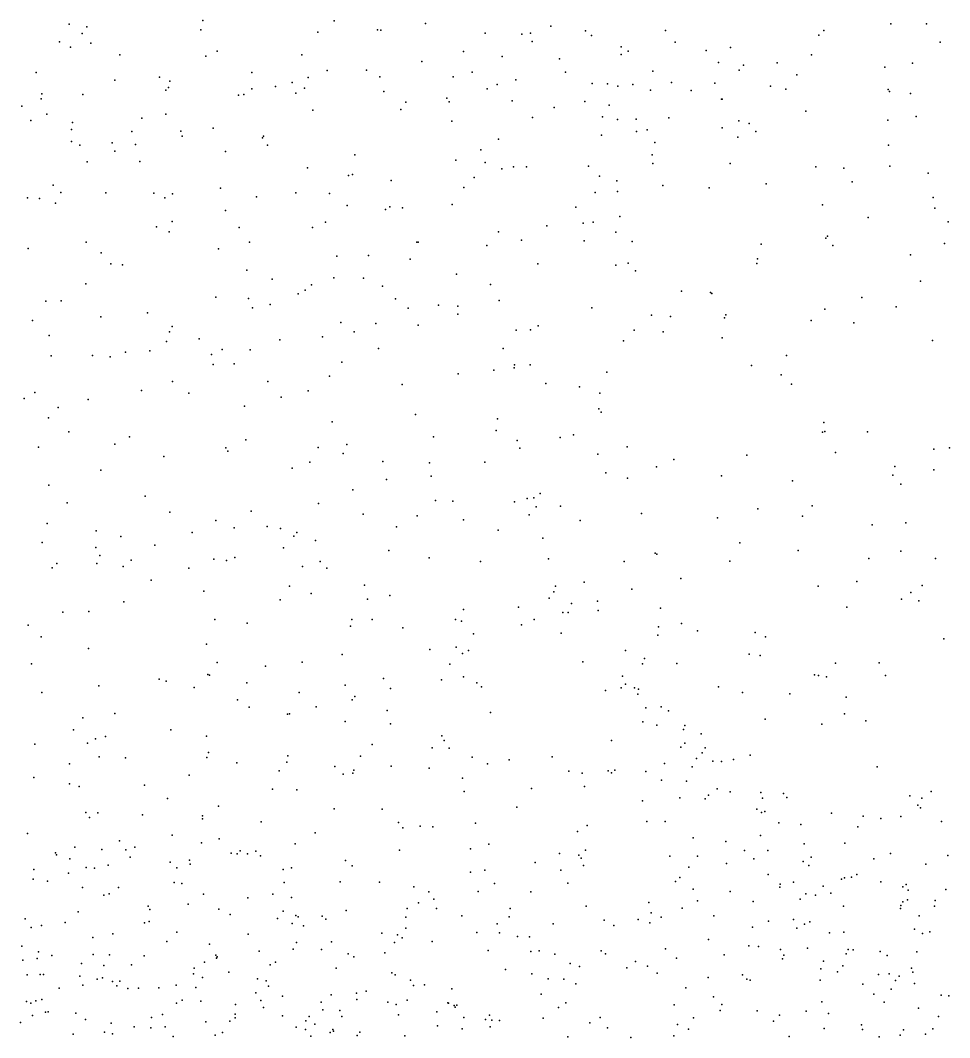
# Model space of a CAD drawing. Header units: metres. Extents: x -25 to 25, y -27.8 to 27.8.
# Drawn here: x -9.483 to -7.935, y 0.013 to 1.708 of the extents above; entities that cross this region are included whole.
import ezdxf

# ---------------------------------------------------------------- set-up
doc = ezdxf.new("R2010")
doc.units = ezdxf.units.M

msp = doc.modelspace()

# ---------------------------------------------------------------- linework, layer by layer
for p in [(-9.4016, 1.702, -19.7447), (-9.3723, 1.6977, 25.7544), (-9.1793, 1.7084, -1.2315), (-8.9602, 1.7076, -1.1545), (-8.8081, 1.7031, -1.1236), (-8.5995, 1.6986, -19.55), (-8.0334, 1.7027, 2.8681), (-7.9737, 1.7025, -21.5921), (-9.3803, 1.6864, -1.5106), (-9.1823, 1.6928, -9.984), (-8.9875, 1.6885, -9.9329), (-8.8882, 1.6924, -2.7533), (-8.8826, 1.6921, -14.8379), (-8.7088, 1.687, 25.2183), (-8.6476, 1.6853, 25.0277), (-8.6333, 1.6873, -1.1069), (-8.5416, 1.6911, -21.0193), (-8.5318, 1.6829, 24.7729), (-8.4087, 1.6914, -2.3104), (-8.1534, 1.6839, -9.9969), (-8.1448, 1.6916, -21.7673), (-9.4179, 1.6727, 21.8142), (-9.3994, 1.6639, -9.104), (-9.3657, 1.6703, -20.6593), (-8.6308, 1.6733, -2.3986), (-8.4824, 1.664, -3.1543), (-8.3926, 1.6722, -12.2911), (-8.3001, 1.6631, 27.2652), (-7.9511, 1.6723, -2.7675), (-9.3175, 1.6509, -11.8258), (-9.1742, 1.6485, -8.9889), (-9.1554, 1.6569, -3.1689), (-9.0144, 1.6512, -3.0472), (-8.7448, 1.6567, -19.2347), (-8.6808, 1.6483, -9.936), (-8.5852, 1.6444, 15.8764), (-8.4827, 1.6515, -1.143), (-8.471, 1.6569, -19.6656), (-8.3407, 1.658, 15.1733), (-8.1653, 1.6509, 3.0537), (-8.8142, 1.6397, -1.3705), (-8.3206, 1.6379, 24.4762), (-8.2788, 1.6337, -19.9623), (-8.2227, 1.6374, -2.2372), (-8.0436, 1.6306, 24.1647), (-7.9972, 1.6373, -2.3882), (-9.4564, 1.6216, -11.7477), (-9.2513, 1.6135, 25.6363), (-9.0975, 1.6214, -1.5181), (-9.0035, 1.613, -2.4366), (-8.972, 1.6251, 16.3184), (-8.9065, 1.6253, -19.5077), (-8.8845, 1.6141, -20.9349), (-8.7621, 1.6142, -12.1486), (-8.7305, 1.6219, 16.1421), (-8.5752, 1.6218, -1.343), (-8.4298, 1.6238, -20.8885), (-8.2858, 1.6256, -20.7988), (-8.1901, 1.6178, -3.2063), (-9.3257, 1.609, -1.9736), (-9.2362, 1.5964, -2.1355), (-9.2343, 1.607, -6.5077), (-9.0976, 1.5941, -11.985), (-9.058, 1.5984, 15.1544), (-9.0305, 1.6049, 25.5508), (-9.0098, 1.5956, 22.392), (-8.7055, 1.5941, -3.1925), (-8.689, 1.6015, 22.6129), (-8.6579, 1.6095, -1.4957), (-8.5305, 1.6033, 14.9615), (-8.5051, 1.6025, -12.2086), (-8.4882, 1.5986, -19.3448), (-8.4631, 1.6014, 27.2403), (-8.3984, 1.605, -6.7399), (-8.3267, 1.6036, -1.1714), (-8.2336, 1.5989, -14.7342), (-8.2081, 1.5939, 24.3786), (-9.4483, 1.5777, 16.348), (-9.447, 1.5859, -6.2831), (-9.379, 1.5846, -18.576), (-9.2406, 1.5921, -1.7859), (-9.1198, 1.5839, 16.4094), (-9.1109, 1.5851, -1.6808), (-9.0244, 1.587, 27.2131), (-8.8775, 1.5898, 22.5005), (-8.7725, 1.5788, 25.3198), (-8.4337, 1.5923, -1.4633), (-8.3658, 1.5914, 22.6926), (-8.3154, 1.5773, -3.3049), (-8.3141, 1.5769, -10.0044), (-8.0376, 1.5932, 22.6964), (-8.0354, 1.5897, -3.1782), (-8.0006, 1.5863, -12.4411), (-9.4803, 1.5652, -3.4763), (-8.8493, 1.56, -2.3339), (-8.841, 1.572, 15.0649), (-8.7691, 1.5729, -1.6635), (-8.6637, 1.5745, -2.241), (-8.5938, 1.563, -1.6673), (-8.543, 1.5733, 22.6631), (-8.5025, 1.5669, -3.303), (-9.439, 1.5522, 27.0956), (-9.2808, 1.5456, -19.7539), (-9.2405, 1.552, 27.184), (-8.9959, 1.5587, -3.1877), (-8.6302, 1.5467, -20.8595), (-8.5136, 1.5475, 15.655), (-8.4887, 1.543, -19.7689), (-8.4577, 1.5437, -8.7295), (-8.403, 1.5462, -1.6314), (-8.175, 1.5569, -1.0664), (-7.9913, 1.5481, -19.7284), (-9.4656, 1.5416, 21.9366), (-9.3978, 1.5268, -20.4067), (-9.3959, 1.5381, 25.6617), (-9.162, 1.5289, -3.2725), (-8.7644, 1.5407, -19.6196), (-8.439, 1.5258, -20.7288), (-8.314, 1.5292, -20.1293), (-8.2862, 1.5412, -20.5926), (-8.2695, 1.5367, -2.0653), (-8.0381, 1.542, -6.7159), (-9.2972, 1.5232, -9.0865), (-9.2157, 1.5239, -20.6564), (-9.2138, 1.5153, -18.8619), (-9.0795, 1.5125, -19.6552), (-9.0781, 1.5157, -20.7489), (-8.6865, 1.5107, 27.2213), (-8.5151, 1.5169, -1.8152), (-8.4567, 1.5234, 24.7175), (-8.288, 1.5136, -20.3521), (-8.2583, 1.5231, -19.3922), (-9.3979, 1.5063, -6.1438), (-9.3842, 1.5003, -15.7033), (-9.3301, 1.5046, 15.1696), (-9.291, 1.5016, -10.0139), (-9.0712, 1.5006, -2.2057), (-8.7161, 1.4928, -2.0835), (-8.4262, 1.5049, 15.1484), (-8.037, 1.5004, -3.3159), (-9.3257, 1.4905, -11.8787), (-9.1411, 1.4897, -2.0178), (-8.9262, 1.4842, -1.8873), (-8.7577, 1.4756, -1.9322), (-8.431, 1.4846, -19.9515), (-9.3719, 1.4729, -20.0854), (-9.2839, 1.4733, -3.3821), (-9.0047, 1.4625, 25.4867), (-8.7087, 1.4715, -3.343), (-8.6811, 1.4609, -20.7384), (-8.662, 1.4646, -12.1078), (-8.6401, 1.4642, 25.0533), (-8.5369, 1.4654, -3.4296), (-8.4295, 1.4699, -12.1552), (-8.3007, 1.4699, -1.8562), (-8.1585, 1.4641, -12.2671), (-8.1118, 1.4621, -2.0436), (-8.0348, 1.4657, -1.1379), (-8.9367, 1.4501, -19.6811), (-8.9299, 1.4516, -20.7342), (-8.8655, 1.4418, -3.3143), (-8.7271, 1.4467, -6.6484), (-8.5183, 1.449, -10.0399), (-8.4899, 1.441, -6.6742), (-7.9711, 1.4538, 24.2648), (-9.4281, 1.4337, -5.3699), (-9.1495, 1.4288, -8.9962), (-8.7442, 1.43, -14.8153), (-8.4133, 1.433, -20.2542), (-8.336, 1.4296, 24.6154), (-8.2408, 1.4361, -3.4906), (-8.0977, 1.4395, 24.3796), (-9.4709, 1.4126, -10.0803), (-9.4513, 1.4117, -18.4191), (-9.4156, 1.4215, -15.9182), (-9.3408, 1.421, -5.7981), (-9.2608, 1.4205, -20.4391), (-9.2425, 1.4125, -15.3138), (-9.2297, 1.4195, 16.5865), (-9.09, 1.4146, -11.992), (-9.0242, 1.4213, -15.0252), (-8.9681, 1.4199, 27.244), (-8.5258, 1.4214, -20.529), (-8.4885, 1.4233, -14.7458), (-7.9627, 1.4132, -2.128), (-9.4245, 1.404, 22.1116), (-9.1411, 1.3917, 22.3585), (-8.9388, 1.4, -8.8666), (-8.8748, 1.3932, 25.4066), (-8.8678, 1.3975, 16.4046), (-8.8465, 1.3959, -12.0435), (-8.7637, 1.4015, -10.0005), (-8.5579, 1.3972, 24.8936), (-8.1474, 1.4013, -1.793), (-7.9599, 1.3956, -6.6515), (-9.2303, 1.3734, -6.124), (-8.4846, 1.3814, -8.7416), (-8.0713, 1.3797, -19.9545), (-7.9378, 1.3729, -12.6484), (-9.2565, 1.3646, -20.1559), (-9.2354, 1.3563, 15.0976), (-9.1185, 1.363, -6.291), (-8.9965, 1.3633, -19.8131), (-8.9751, 1.3723, -19.1036), (-8.6061, 1.3661, 15.8036), (-8.5458, 1.3706, -20.0502), (-8.529, 1.3722, -20.3655), (-8.8227, 1.339, -19.8498), (-8.8204, 1.339, 14.9704), (-8.6865, 1.3559, 16.1806), (-8.6483, 1.342, -19.9357), (-8.5443, 1.3408, 15.5398), (-8.4914, 1.3557, -3.543), (-8.4641, 1.3399, 15.109), (-8.1416, 1.3456, 27.2005), (-8.1388, 1.349, 22.6695), (-9.4702, 1.3283, -9.1499), (-9.3736, 1.3386, -3.4905), (-9.153, 1.3279, -9.9611), (-9.1015, 1.3389, 16.6375), (-8.7062, 1.3331, -19.2768), (-8.2493, 1.3356, -19.653), (-8.1297, 1.3332, -14.7745), (-7.9441, 1.3367, -3.4305), (-9.3484, 1.3213, 27.206), (-8.9561, 1.3155, -20.4987), (-8.9033, 1.3167, -3.4342), (-8.8336, 1.3107, -6.5275), (-8.2555, 1.3112, -10.0856), (-8.0004, 1.3175, -1.9518), (-9.3321, 1.3026, -11.9506), (-9.313, 1.3013, -15.5744), (-9.106, 1.292, 25.4988), (-8.6214, 1.303, -10.057), (-8.4911, 1.3004, 15.3225), (-8.4709, 1.3036, 27.1942), (-8.4588, 1.2908, -10.0947), (-8.2567, 1.3031, -12.1537), (-9.0637, 1.2774, -20.2948), (-8.9609, 1.2792, -6.4209), (-8.9114, 1.279, 16.5576), (-8.7564, 1.2853, 27.2291), (-7.9839, 1.274, 24.3904), (-9.3737, 1.2695, -18.583), (-9.0087, 1.2586, -20.1332), (-8.9981, 1.2679, -12.0508), (-8.8798, 1.2657, -19.9899), (-8.6998, 1.2684, -20.226), (-8.3818, 1.257, 22.7129), (-8.3339, 1.2548, 24.6598), (-9.4408, 1.2405, 15.0274), (-9.4149, 1.2413, -10.0371), (-9.1573, 1.2471, -8.984), (-9.1032, 1.2452, -6.1326), (-9.0206, 1.2527, -8.8905), (-8.858, 1.2443, -20.1928), (-8.6858, 1.2415, 14.8443), (-8.3316, 1.2535, -8.6689), (-8.0819, 1.2468, -10.076), (-9.2711, 1.2212, 25.544), (-9.0962, 1.2292, -15.107), (-9.0672, 1.2352, 27.2542), (-8.837, 1.2289, -12.0623), (-8.7869, 1.2341, 25.2713), (-8.7546, 1.2324, 22.6505), (-8.5311, 1.2296, -6.6037), (-8.1433, 1.2272, -8.5959), (-8.0242, 1.2311, -12.4402), (-9.463, 1.2085, -11.9144), (-9.3487, 1.2145, -15.8182), (-8.9495, 1.2051, -3.533), (-8.8911, 1.2035, -8.7966), (-8.7543, 1.2189, -10.0404), (-8.4319, 1.217, -19.4588), (-8.4001, 1.2152, -12.0953), (-8.3104, 1.2125, -6.5861), (-8.308, 1.218, -20.0216), (-8.1658, 1.2085, 24.5437), (-8.0949, 1.2047, -12.2794), (-9.2345, 1.1897, -12.0131), (-9.2301, 1.1981, -5.4728), (-8.927, 1.1893, 22.5616), (-8.8203, 1.2007, -14.9051), (-8.6575, 1.1921, 16.0331), (-8.6333, 1.1927, 27.2114), (-8.6209, 1.1996, -8.7379), (-8.4609, 1.1924, 24.7768), (-8.4125, 1.1896, -19.8396), (-9.435, 1.1835, -5.1002), (-9.2397, 1.1733, -3.5701), (-9.1851, 1.1779, 14.9898), (-9.051, 1.176, -9.9637), (-8.9798, 1.1811, 16.7129), (-8.4784, 1.1743, 15.0507), (-8.3143, 1.1796, -14.7759), (-7.9638, 1.1749, -6.5408), (-9.3079, 1.1556, -5.273), (-9.2673, 1.1577, -15.3073), (-9.1469, 1.1602, 22.4341), (-9.1003, 1.1593, -5.986), (-8.8863, 1.1617, 27.2503), (-8.6789, 1.1619, 16.2324), (-9.4317, 1.1495, -3.6126), (-9.3626, 1.15, 27.1965), (-9.3335, 1.1476, -9.0887), (-9.1646, 1.1515, -18.8834), (-9.1272, 1.1362, -5.7774), (-8.9478, 1.1387, 25.4156), (-8.2072, 1.1501, -3.692), (-9.1617, 1.135, -5.6053), (-8.7538, 1.1196, 25.1425), (-8.6943, 1.1258, 14.7412), (-8.6604, 1.1297, 24.9914), (-8.6599, 1.1345, -6.5502), (-8.6339, 1.1345, 15.8339), (-8.5065, 1.1223, 15.3059), (-8.2653, 1.1335, 22.7129), (-9.2295, 1.1067, 16.8895), (-9.0711, 1.1067, -8.8893), (-8.9682, 1.1156, 14.8734), (-8.6077, 1.1034, 15.6723), (-8.2157, 1.1176, 27.1406), (-8.1985, 1.102, -6.5461), (-9.459, 1.0884, 22.2271), (-9.2813, 1.0918, 22.3384), (-9.2027, 1.0871, -8.9803), (-9.0036, 1.0913, -6.0973), (-8.8473, 1.1016, -6.4122), (-8.5517, 1.0979, -12.0713), (-8.5181, 1.0875, 22.7243), (-9.4768, 1.0783, 27.1148), (-9.3703, 1.0769, -15.5122), (-9.0487, 1.0805, -3.6229), (-9.4202, 1.0636, 16.9482), (-9.1099, 1.0654, 25.4909), (-8.825, 1.0516, 16.7069), (-8.5197, 1.0609, -10.1204), (-8.516, 1.0555, -19.982), (-9.4362, 1.0461, -18.4707), (-8.9635, 1.0396, -8.7834), (-8.6884, 1.0447, 16.4569), (-8.145, 1.0382, -8.5466), (-9.4023, 1.0231, -12.0053), (-8.6904, 1.0249, -12.0939), (-8.5619, 1.0177, 15.5165), (-8.1473, 1.0223, 24.5497), (-8.1434, 1.0233, -20.4074), (-8.0722, 1.0226, 27.0708), (-9.3254, 1.0025, 25.5745), (-9.3011, 1.0147, -5.1771), (-9.1074, 1.0097, 27.2419), (-8.9394, 1.0017, 27.2479), (-8.7948, 1.0143, -8.7041), (-8.6557, 1.0086, -3.7079), (-8.5838, 1.0136, -19.4175), (-9.4527, 0.9974, -4.9816), (-9.1408, 0.9963, 22.4528), (-9.1377, 0.9908, -5.4888), (-8.9872, 0.9967, 16.9355), (-8.9452, 0.9868, -12.1313), (-8.6514, 0.9957, 16.1985), (-8.5213, 0.9856, 27.2023), (-8.4722, 0.9978, 14.9468), (-8.2729, 0.9838, -12.1434), (-8.1253, 0.9886, -12.2515), (-7.9615, 0.9942, -10.1017), (-7.9354, 0.9963, -6.496), (-9.2443, 0.9815, 14.809), (-9.0007, 0.9723, -5.8718), (-8.8791, 0.9736, 25.308), (-8.8014, 0.9711, 22.6464), (-8.7096, 0.9725, 24.948), (-8.395, 0.9769, 22.7251), (-9.3491, 0.9589, 17.0456), (-9.0303, 0.9625, 14.7171), (-8.508, 0.9544, -14.7802), (-8.4238, 0.9644, -12.0981), (-8.3155, 0.9495, -8.5417), (-8.0302, 0.9509, -3.7221), (-8.0267, 0.9649, 22.5907), (-7.9616, 0.9597, 5.1494), (-9.4354, 0.9342, 14.7239), (-8.8734, 0.9434, -3.6997), (-8.7989, 0.9489, 25.072), (-8.4718, 0.9459, 15.1979), (-8.1971, 0.941, -6.5216), (-8.0169, 0.9354, -12.4609), (-9.2754, 0.9154, 27.189), (-8.9293, 0.9264, -6.1034), (-8.6172, 0.9201, 14.5791), (-9.4052, 0.9045, -15.3376), (-8.9864, 0.9033, -10.0625), (-8.7915, 0.9084, -14.8357), (-8.7625, 0.9071, 16.805), (-8.66, 0.9062, -19.6029), (-8.6389, 0.9116, -19.8877), (-8.6277, 0.9126, 16.0397), (-8.5832, 0.8988, 15.6697), (-8.1644, 0.8995, 27.0962), (-9.2339, 0.8892, 22.3853), (-9.0986, 0.8907, 25.5195), (-8.9122, 0.8858, 17.0391), (-8.8223, 0.8829, -6.2949), (-8.6357, 0.8843, 16.5886), (-8.6239, 0.8977, 16.3878), (-8.4483, 0.8866, 24.6544), (-8.2551, 0.8943, -3.784), (-8.1804, 0.8826, 22.6502), (-9.4384, 0.87, 13.9165), (-9.1575, 0.8751, -5.3476), (-9.0721, 0.8651, 17.119), (-8.8564, 0.8644, 14.4465), (-8.7449, 0.8764, -10.1204), (-8.5507, 0.8753, -3.7566), (-8.3218, 0.8793, 27.1601), (-8.0647, 0.8681, -14.7357), (-8.0083, 0.8714, -8.5132), (-9.3565, 0.858, -18.7533), (-9.3157, 0.8482, -5.0839), (-9.1966, 0.8551, -15.0267), (-9.1269, 0.8627, 14.6182), (-9.0495, 0.862, -5.5928), (-9.0278, 0.8488, 27.2289), (-9.0226, 0.8552, 14.4729), (-8.6874, 0.8588, -6.4862), (-9.4466, 0.8386, 27.0594), (-9.2591, 0.8341, 14.0295), (-8.9915, 0.8419, -5.7548), (-8.6131, 0.8458, 24.7644), (-8.2849, 0.838, 24.5643), (-9.3572, 0.8303, -3.7978), (-9.3508, 0.8167, 14.4582), (-9.1256, 0.8137, 13.9062), (-9.0446, 0.8293, -8.7229), (-8.8696, 0.8254, -19.1208), (-8.426, 0.8209, -6.5534), (-8.423, 0.8188, -20.3801), (-8.1875, 0.8253, -12.1877), (-8.0167, 0.8238, -20.6164), (-9.4222, 0.8034, -10.2114), (-9.3554, 0.8033, 22.3149), (-9.3116, 0.7987, -12.0986), (-9.2985, 0.8092, 14.2822), (-9.161, 0.8105, -3.7973), (-9.1396, 0.8086, 14.3768), (-9.013, 0.7985, 25.4304), (-8.9835, 0.8066, 14.2106), (-8.8022, 0.8129, 24.9496), (-8.7167, 0.8067, -3.7488), (-8.6037, 0.8112, 22.681), (-8.4777, 0.8068, 14.5938), (-8.3017, 0.8071, -14.7327), (-8.0698, 0.8118, 5.1304), (-7.9588, 0.8118, -12.5817), (-9.4299, 0.7964, 17.2074), (-9.2022, 0.7955, -10.1276), (-8.9724, 0.7959, 13.8886), (-9.265, 0.7755, -8.8864), (-9.0348, 0.7658, 13.6727), (-8.9101, 0.7672, -3.7782), (-8.5917, 0.7656, -12.1164), (-8.544, 0.7722, 14.4181), (-8.3828, 0.7783, -12.1141), (-8.1545, 0.7656, -3.7713), (-8.0898, 0.7733, 4.9633), (-7.9809, 0.7669, 5.4749), (-9.1772, 0.7571, 25.5919), (-8.9987, 0.7536, -12.1579), (-8.8675, 0.7502, -6.1293), (-8.6024, 0.7459, -10.1428), (-8.5945, 0.756, 16.7782), (-8.4644, 0.7606, 15.3872), (-8.0001, 0.755, -12.4432), (-9.3106, 0.7398, 27.1051), (-9.0505, 0.7431, -10.1407), (-8.9049, 0.7441, 25.1888), (-8.6536, 0.7309, -14.7662), (-8.5654, 0.7368, 15.9099), (-8.5217, 0.7406, 27.2279), (-8.4172, 0.7291, 24.5908), (-8.1068, 0.7307, 5.2789), (-8.0154, 0.7441, -10.1282), (-7.9867, 0.7413, 22.4552), (-9.412, 0.7226, -8.9628), (-9.3692, 0.7235, 25.6933), (-8.7448, 0.727, -19.8076), (-8.5795, 0.7221, -3.7648), (-8.5708, 0.7218, 24.6748), (-8.521, 0.7253, 16.3409), (-9.4698, 0.7008, -17.6678), (-9.159, 0.7103, -12.1401), (-9.1055, 0.7038, -19.0547), (-8.9333, 0.6989, 27.2156), (-8.9312, 0.7102, 22.501), (-8.8969, 0.7101, 17.361), (-8.8463, 0.6962, 13.5564), (-8.7585, 0.7101, -10.155), (-8.7481, 0.7075, 17.2264), (-8.6486, 0.7013, 13.9723), (-8.6274, 0.7102, 17.0166), (-8.4203, 0.6977, 14.9431), (-8.3817, 0.7034, 22.6351), (-9.4481, 0.6814, 13.7469), (-8.7285, 0.6865, 13.707), (-8.5824, 0.6873, -20.2779), (-8.4214, 0.6842, 15.1657), (-8.3551, 0.6915, 27.1891), (-8.2594, 0.6885, -10.1302), (-8.2422, 0.6815, 5.0185), (-9.3693, 0.6619, -4.9951), (-9.1728, 0.669, 17.3602), (-8.7571, 0.6642, -6.3629), (-7.9449, 0.6777, 5.7805), (-8.9473, 0.6521, -5.8), (-8.8008, 0.6602, -19.469), (-8.7465, 0.6535, 17.528), (-8.7366, 0.6584, 4.9867), (-8.475, 0.6585, 15.6624), (-8.4433, 0.6452, -3.7605), (-8.2695, 0.6523, 24.5389), (-8.2512, 0.6501, -12.1103), (-9.4645, 0.6361, 25.8291), (-9.1552, 0.6386, 13.6354), (-9.0747, 0.6323, 25.5726), (-9.0139, 0.6389, -5.5666), (-8.7677, 0.636, -8.4353), (-8.546, 0.6394, 5.0124), (-8.4469, 0.6365, -8.404), (-8.3897, 0.6366, 5.086), (-8.1256, 0.6373, 22.4846), (-8.0529, 0.6382, 4.881), (-9.2519, 0.6108, -5.1285), (-9.171, 0.6184, 27.1137), (-9.1679, 0.6174, -5.2753), (-8.8781, 0.6121, -3.784), (-8.7449, 0.6144, 17.68), (-8.4803, 0.6157, -6.5803), (-8.1607, 0.6178, -3.7279), (-8.1538, 0.6167, -8.378), (-8.1407, 0.6149, -20.6612), (-8.0422, 0.6169, 24.518), (-9.3525, 0.5994, -10.3578), (-9.2403, 0.6072, -8.6873), (-9.1937, 0.5969, 25.6706), (-9.1057, 0.6044, 22.3699), (-8.9418, 0.6009, -8.4579), (-8.8665, 0.595, 25.0004), (-8.7815, 0.6098, 24.8556), (-8.7228, 0.6046, 13.5213), (-8.7151, 0.5978, 27.2296), (-8.4823, 0.5961, 22.5757), (-8.4752, 0.6024, 16.9528), (-8.4605, 0.5961, 15.8128), (-8.4534, 0.5939, 14.2203), (-8.3204, 0.598, 5.2588), (-9.4475, 0.5887, 17.3782), (-9.1216, 0.5766, -8.5365), (-9.0188, 0.5884, -14.8732), (-8.9257, 0.5819, 4.8453), (-8.5086, 0.592, 17.2222), (-8.4549, 0.5859, 15.9835), (-8.2803, 0.5885, 22.5392), (-8.2015, 0.5863, 5.4371), (-8.1079, 0.5806, 5.5954), (-9.1017, 0.5639, -12.1383), (-8.9903, 0.5646, 25.3698), (-8.9305, 0.5761, 17.6413), (-8.4415, 0.563, 17.4872), (-8.4157, 0.5645, 16.1715), (-9.3787, 0.5466, -19.0465), (-9.3258, 0.5533, 22.3082), (-9.0383, 0.5523, -19.2624), (-9.0347, 0.5529, -3.821), (-8.8723, 0.5584, -6.0899), (-8.7003, 0.5551, 4.8179), (-8.4037, 0.558, 17.7193), (-8.2426, 0.544, -6.557), (-8.1105, 0.553, 27.0631), (-9.3943, 0.5263, -8.7502), (-9.2323, 0.5262, -14.9977), (-8.9421, 0.5401, 5.0283), (-8.8667, 0.5361, 22.4306), (-8.4466, 0.5396, -10.1537), (-8.4232, 0.5341, 4.8618), (-8.3784, 0.5267, 15.4186), (-8.3762, 0.5334, 14.7327), (-8.1481, 0.5357, -12.1311), (-8.0747, 0.5416, 5.7549), (-9.3579, 0.5111, -5.0309), (-9.3411, 0.515, -3.847), (-9.1729, 0.5159, -10.3731), (-8.7809, 0.5161, 13.4022), (-8.7774, 0.5088, -10.2538), (-8.3492, 0.5198, 16.6484), (-9.459, 0.5023, 22.2484), (-9.3712, 0.5042, -10.4801), (-8.8972, 0.5021, 17.8247), (-8.7974, 0.4963, -6.3036), (-8.7687, 0.4959, -3.7502), (-8.4983, 0.5084, -14.7457), (-8.3829, 0.4975, 14.4423), (-8.3766, 0.5041, 15.6496), (-8.3425, 0.4964, 15.0427), (-9.352, 0.4812, 25.8905), (-9.3077, 0.4799, 13.6604), (-9.1723, 0.4804, 13.582), (-9.1698, 0.4886, 17.5761), (-9.0377, 0.483, 25.6248), (-8.9164, 0.4824, -12.1199), (-8.7308, 0.4806, 18.009), (-8.6688, 0.4764, -12.0825), (-8.5972, 0.4816, -8.3424), (-8.3572, 0.4786, 15.8577), (-8.3476, 0.4883, 17.3646), (-8.2953, 0.4771, 17.5245), (-8.2677, 0.484, 4.8265), (-9.4011, 0.4697, -11.9899), (-9.1223, 0.4715, 27.0525), (-9.052, 0.4579, -5.5365), (-9.0394, 0.4727, -8.3858), (-8.9592, 0.4652, -5.7998), (-8.9275, 0.459, 5.1888), (-8.8656, 0.466, -19.6078), (-8.8022, 0.4625, -19.8551), (-8.705, 0.4696, -6.4985), (-8.5041, 0.4578, 24.6225), (-8.4928, 0.459, 5.3666), (-8.41, 0.47, -20.5108), (-8.3644, 0.4649, 5.4649), (-8.3296, 0.4744, 14.8881), (-8.3151, 0.4736, 22.4302), (-8.056, 0.4647, 22.234), (-9.4607, 0.4472, 26.0363), (-9.2018, 0.4506, 25.8113), (-8.9454, 0.4527, 22.3244), (-8.9294, 0.4542, 27.128), (-8.7469, 0.4458, 4.7158), (-8.5697, 0.4575, 18.0701), (-8.5476, 0.454, 22.4255), (-8.4987, 0.4549, 13.6787), (-8.4411, 0.4568, 13.8279), (-8.4151, 0.4427, -12.0188), (-8.3737, 0.4407, 13.9695), (-9.4009, 0.4365, -8.619), (-9.3848, 0.4322, 26.8343), (-9.2765, 0.4341, -5.1555), (-9.0633, 0.4273, 17.7667), (-9.0224, 0.4265, 4.643), (-8.6316, 0.4284, 13.3969), (-8.5433, 0.4317, 4.7625), (-8.3227, 0.4281, 14.6068), (-9.2382, 0.4122, -8.4361), (-8.7437, 0.4236, 27.175), (-8.4469, 0.408, -8.3162), (-8.3848, 0.4131, -3.648), (-8.3427, 0.4114, 27.1387), (-8.337, 0.4173, 14.1457), (-8.301, 0.4231, 15.193), (-8.2498, 0.4222, 16.5093), (-8.2471, 0.4126, 18.0478), (-8.2119, 0.4204, 5.73), (-8.2065, 0.4134, -8.2981), (-8.0017, 0.4165, 22.0073), (-7.9819, 0.4126, 21.7762), (-7.9662, 0.4237, 21.6163), (-9.1529, 0.3989, 4.7456), (-8.9606, 0.3948, 25.4523), (-8.8807, 0.3943, 25.0975), (-8.656, 0.3973, 5.403), (-8.2565, 0.3941, 16.9656), (-8.2431, 0.3902, 16.0388), (-7.9885, 0.4011, 21.3856), (-7.9838, 0.3962, 18.0268), (-9.3742, 0.3885, 9.7114), (-9.3676, 0.3804, 9.0343), (-9.3541, 0.3881, -10.5952), (-9.2797, 0.3849, 9.5131), (-9.1796, 0.3833, -19.3154), (-9.1794, 0.3779, -5.3179), (-9.0819, 0.3733, 4.912), (-8.4398, 0.3737, 22.3312), (-8.4092, 0.3737, -10.2037), (-8.249, 0.3884, 16.7746), (-8.1321, 0.3875, 27.0176), (-8.0796, 0.3826, -10.2107), (-8.05, 0.3788, 17.6863), (-8.0168, 0.382, -12.0789), (-7.9488, 0.3734, 18.1922), (-8.8533, 0.3722, -10.3693), (-8.8461, 0.3628, 4.6276), (-8.8172, 0.366, -12.0624), (-8.7961, 0.3646, 18.1748), (-8.7252, 0.3711, 22.3034), (-8.555, 0.3571, 27.1667), (-8.5392, 0.3672, -3.63), (-8.22, 0.3712, 22.21), (-8.1832, 0.3687, -3.5708), (-8.0883, 0.3648, 17.5351), (-9.471, 0.3538, 7.3761), (-9.3178, 0.3412, 7.2022), (-9.23, 0.3507, 26.8903), (-9.1519, 0.3448, -8.3174), (-8.9922, 0.355, -10.447), (-8.3623, 0.3462, 24.5965), (-8.3082, 0.3404, 4.7255), (-8.2505, 0.3501, 15.4747), (-9.3921, 0.3306, -3.8182), (-9.3471, 0.3269, 26.7233), (-9.3075, 0.3264, 17.7107), (-9.2921, 0.3309, 4.598), (-9.1812, 0.3379, 8.9942), (-9.117, 0.3246, 13.4729), (-9.0908, 0.3242, 9.2392), (-9.0255, 0.3362, -12.054), (-8.8518, 0.3258, -3.7107), (-8.7332, 0.3281, 7.0696), (-8.7029, 0.3357, 13.2642), (-8.5416, 0.3261, -11.9948), (-8.2769, 0.3255, -11.9572), (-8.2384, 0.3254, 14.8537), (-8.1777, 0.3363, 17.1417), (-8.1099, 0.3377, 18.2614), (-9.4245, 0.3215, 6.844), (-9.4229, 0.318, -17.625), (-9.4004, 0.3117, 8.6149), (-9.3004, 0.3143, 13.5827), (-9.2337, 0.3057, -3.7997), (-9.2012, 0.3092, 22.2122), (-9.1322, 0.3208, 25.8972), (-9.1222, 0.3195, -14.9458), (-9.1047, 0.3197, 17.9202), (-9.0833, 0.3167, 5.0929), (-8.9414, 0.3087, 18.159), (-8.6256, 0.3053, -8.2665), (-8.5852, 0.3201, 24.717), (-8.5528, 0.3174, 18.3514), (-8.5493, 0.3123, 22.2009), (-8.4013, 0.3157, 6.9294), (-8.3551, 0.316, 13.7539), (-8.2616, 0.3116, 13.999), (-8.1795, 0.3069, 21.676), (-8.1661, 0.3143, 21.4468), (-8.0619, 0.3112, -6.6115), (-8.034, 0.3205, -20.7778), (-7.9383, 0.3168, 18.7629), (-9.4608, 0.2936, 7.9833), (-9.3736, 0.2968, 8.4185), (-9.3595, 0.2956, -11.9233), (-9.3366, 0.3008, -15.1303), (-9.2226, 0.2965, 7.0087), (-9.2001, 0.3028, 4.4495), (-9.0451, 0.2935, 5.2656), (-9.0314, 0.2967, -5.744), (-8.9302, 0.2998, -6.1739), (-8.7334, 0.289, 24.8753), (-8.7094, 0.2924, 22.1693), (-8.5828, 0.2923, 7.2342), (-8.5454, 0.3003, -10.2833), (-8.3695, 0.2977, 5.7431), (-8.3071, 0.3034, 22.0967), (-8.1701, 0.3005, 16.631), (-7.975, 0.3025, 18.5641), (-9.4616, 0.2776, 5.9201), (-9.438, 0.2742, 9.9762), (-9.4029, 0.2874, 8.1545), (-9.2269, 0.2722, 4.8896), (-9.0435, 0.272, 7.1616), (-8.9503, 0.2731, 26.9839), (-8.8851, 0.2727, 25.3343), (-8.3919, 0.2738, 27.0882), (-8.3846, 0.2801, -8.2495), (-8.2375, 0.2853, 21.9414), (-8.1952, 0.2724, 15.0144), (-8.1155, 0.2774, 15.8347), (-8.1106, 0.2797, 6.0317), (-8.099, 0.2809, -11.9408), (-8.0897, 0.2851, 16.2576), (-8.0498, 0.2729, -14.7887), (-9.3797, 0.2637, -8.3006), (-9.3197, 0.2635, 7.4263), (-9.2143, 0.2706, 8.5867), (-8.8275, 0.2648, 18.3493), (-8.8025, 0.2565, 25.0282), (-8.7204, 0.257, -10.3996), (-8.6936, 0.2705, -3.5725), (-8.6331, 0.2565, 6.8766), (-8.5711, 0.2711, 5.6318), (-8.3624, 0.2611, 18.4585), (-8.301, 0.2571, 21.5921), (-8.2183, 0.264, -10.2569), (-8.2175, 0.2692, 14.3276), (-8.1458, 0.2659, 16.8605), (-8.0136, 0.265, 26.8444), (-8.0076, 0.2688, -2.5133), (-8.0046, 0.2592, 24.6344), (-7.9416, 0.2605, 17.447), (-9.3442, 0.2508, 26.5427), (-9.3353, 0.2533, 26.2282), (-9.1782, 0.2523, 26.0354), (-9.1041, 0.2467, -10.6133), (-9.0624, 0.2524, 5.4135), (-9.0314, 0.2471, 6.9854), (-8.8202, 0.238, 13.1865), (-8.7944, 0.2442, 7.2548), (-8.4361, 0.2389, 7.305), (-8.3555, 0.2415, 6.7733), (-8.2627, 0.2405, 7.1552), (-8.1845, 0.2445, 18.6371), (-8.1749, 0.2531, -8.2072), (-8.159, 0.2511, 4.6515), (-8.133, 0.254, 15.6021), (-8.0131, 0.2396, 17.277), (-8.0056, 0.2433, -3.2148), (-7.9593, 0.242, -10.3369), (-9.3868, 0.2231, 7.7498), (-9.27, 0.2323, 9.916), (-9.2675, 0.2272, 4.2077), (-9.2034, 0.236, 8.3036), (-9.1526, 0.2278, -5.5362), (-9.0456, 0.2243, -5.8887), (-8.9403, 0.2251, 5.5535), (-8.839, 0.2289, -11.9857), (-8.7901, 0.2287, 27.0203), (-8.6673, 0.2289, -14.8579), (-8.5408, 0.2325, -20.3447), (-8.4327, 0.2214, 21.7763), (-8.3806, 0.229, -10.291), (-8.1122, 0.2327, 18.9196), (-8.0174, 0.2287, -8.1596), (-8.0169, 0.2336, 19.0716), (-7.9607, 0.2324, 6.1533), (-9.4751, 0.2112, 6.2369), (-9.4083, 0.2055, 5.5593), (-9.276, 0.2046, 8.0342), (-9.2683, 0.2071, 17.9542), (-9.1338, 0.2185, 18.0795), (-9.0545, 0.212, 13.3183), (-9.0305, 0.2039, 9.6779), (-9.0242, 0.2168, 22.1063), (-9.0202, 0.215, 7.319), (-8.9802, 0.2159, 25.8618), (-8.9745, 0.2107, 8.9945), (-8.8408, 0.214, 4.4848), (-8.748, 0.2166, 5.626), (-8.6689, 0.2148, 18.6025), (-8.511, 0.209, 18.6604), (-8.4544, 0.2105, 4.6179), (-8.4349, 0.205, 13.31), (-8.416, 0.2142, -3.4406), (-8.3281, 0.2162, 21.3222), (-8.2368, 0.2077, 26.9563), (-8.1956, 0.2102, -20.6535), (-8.1682, 0.2064, 6.7056), (-7.9859, 0.2166, 15.998), (-9.4651, 0.1969, 3.8739), (-9.4478, 0.2001, 13.5506), (-9.3291, 0.1867, 3.9934), (-9.2223, 0.1892, 5.5266), (-9.0112, 0.1998, 8.7604), (-8.8811, 0.1874, 6.8677), (-8.8413, 0.1958, -6.533), (-8.7229, 0.1886, -6.6982), (-8.6888, 0.203, -11.9492), (-8.6853, 0.1884, -20.0825), (-8.5959, 0.2029, 21.9216), (-8.4946, 0.2001, 21.5143), (-8.2637, 0.1978, -3.3468), (-8.1899, 0.1957, -2.5975), (-8.1771, 0.2023, 13.8679), (-8.1354, 0.1883, -3.0392), (-8.1117, 0.1892, 14.0997), (-7.9938, 0.1941, 4.5925), (-7.9808, 0.1871, 15.8201), (-7.9682, 0.1898, 16.3327), (-9.3625, 0.1803, 6.0047), (-9.2392, 0.1737, 13.4238), (-9.1036, 0.1857, 6.8488), (-9.023, 0.1723, -3.6725), (-8.9647, 0.1732, 18.4176), (-8.8598, 0.1723, 25.6169), (-8.8549, 0.1847, 25.4611), (-8.847, 0.1798, -8.1569), (-8.7971, 0.1736, 11.6529), (-8.6552, 0.1819, 7.3833), (-8.6349, 0.1817, 11.6688), (-8.337, 0.1769, 11.4935), (-9.4805, 0.1658, 17.8777), (-9.4528, 0.1567, -8.1715), (-9.1682, 0.1691, 26.2197), (-9.0855, 0.1576, 26.7253), (-9.0288, 0.1612, 8.4127), (-8.9817, 0.1601, 8.5655), (-8.9373, 0.1534, 11.8557), (-8.8761, 0.155, 18.6162), (-8.7038, 0.1587, 21.7504), (-8.6328, 0.1568, 4.5317), (-8.6191, 0.1579, 21.4215), (-8.5927, 0.1526, 27.0026), (-8.5156, 0.1579, 11.7798), (-8.5087, 0.153, 13.1476), (-8.4087, 0.1617, -6.7871), (-8.27, 0.1663, 13.5782), (-8.254, 0.1652, 18.9559), (-8.2169, 0.1603, 11.7634), (-8.1722, 0.1625, 11.5485), (-8.1079, 0.1533, 26.7922), (-8.1043, 0.1601, 15.1043), (-8.0962, 0.1596, 6.3067), (-8.0512, 0.157, 6.5693), (-7.9903, 0.1566, 17.0888), (-9.4789, 0.1426, 1.6391), (-9.4552, 0.1452, 10.1714), (-9.4304, 0.1503, -11.7177), (-9.3812, 0.137, -10.922), (-9.3615, 0.1518, 5.4218), (-9.3345, 0.1513, 3.7792), (-9.2768, 0.1499, 1.5595), (-9.1766, 0.1393, 4.0491), (-9.1572, 0.151, -10.744), (-9.1561, 0.1459, 22.0478), (-9.1551, 0.1483, 5.8258), (-9.0581, 0.1395, 11.687), (-8.9274, 0.1479, 11.5411), (-8.5675, 0.1372, 18.8672), (-8.4587, 0.1404, -2.8032), (-8.3904, 0.1459, -2.6401), (-8.3109, 0.1515, 6.5019), (-8.2136, 0.1448, -10.3545), (-8.2116, 0.1509, 7.2795), (-8.1453, 0.1411, 13.7141), (-8.0395, 0.1506, 16.9247), (-9.4502, 0.1189, 1.9365), (-9.3439, 0.1336, -0.9621), (-9.2979, 0.1347, 1.8153), (-9.1947, 0.1196, 7.6837), (-9.1935, 0.1292, 18.2426), (-9.1358, 0.1227, 8.0469), (-9.0669, 0.1349, -19.6429), (-8.957, 0.1293, 4.2901), (-8.8646, 0.1217, -19.8257), (-8.6748, 0.127, 21.2674), (-8.631, 0.1201, -3.3298), (-8.5517, 0.1319, 5.8394), (-8.4731, 0.1298, 21.1799), (-8.4388, 0.1328, -2.969), (-8.4225, 0.1211, 24.7627), (-8.1501, 0.1282, 19.1957), (-8.1224, 0.1234, 21.03), (-8.1133, 0.1332, 14.432), (-8.054, 0.1188, -6.7359), (-8.0359, 0.1197, 19.3743), (-7.9987, 0.1295, 11.6937), (-7.9965, 0.1224, 11.8556), (-9.4718, 0.1184, 1.2955), (-9.4447, 0.1185, -0.5949), (-9.3842, 0.1158, 5.0126), (-9.3552, 0.111, 22.0137), (-9.3461, 0.1134, 3.4674), (-9.3294, 0.1073, -17.4947), (-9.3172, 0.1074, -5.3987), (-9.1795, 0.1137, 6.6279), (-9.088, 0.1113, 1.7763), (-9.0734, 0.1079, 26.5523), (-8.859, 0.1181, 25.9316), (-8.8332, 0.1092, 8.9572), (-8.8099, 0.1017, -3.4816), (-8.6039, 0.1116, -10.4714), (-8.5778, 0.111, 24.8775), (-8.558, 0.1033, -2.6153), (-8.3376, 0.1136, 4.5461), (-8.2803, 0.1182, -2.4853), (-8.2731, 0.1109, 21.0759), (-8.2677, 0.1091, -8.1105), (-8.1513, 0.1094, 24.7384), (-8.08, 0.1025, 14.5959), (-8.0255, 0.1086, 15.3754), (-8.0194, 0.1158, 13.8841), (-7.9942, 0.1039, 26.6125), (-9.4184, 0.0957, 18.099), (-9.3787, 0.1009, 13.4397), (-9.3226, 0.0998, 5.1531), (-9.3042, 0.0953, -0.7132), (-9.2862, 0.0961, 6.2192), (-9.2523, 0.0964, -11.8036), (-9.2233, 0.1009, 6.0333), (-9.1908, 0.097, -5.7066), (-9.0906, 0.088, 9.9677), (-9.0695, 0.0993, 13.2038), (-8.9652, 0.0849, 8.2866), (-8.9231, 0.0874, -10.6831), (-8.907, 0.0912, 5.8242), (-8.828, 0.1005, -11.8946), (-8.7643, 0.0947, 13.0169), (-8.6155, 0.0859, 11.942), (-8.3749, 0.0964, 11.2566), (-8.0619, 0.086, 4.4983), (-8.0326, 0.0941, 14.2372), (-9.473, 0.0736, 20.7603), (-9.4654, 0.0708, -8.0194), (-9.4572, 0.0746, -11.1442), (-9.4475, 0.0771, 0.8331), (-9.2227, 0.0709, 3.6712), (-9.2138, 0.0761, 11.7664), (-9.1825, 0.0744, -3.6438), (-9.1249, 0.069, 2.9942), (-9.0825, 0.0755, 5.9417), (-9.0463, 0.0826, 1.417), (-8.9822, 0.0727, 12.056), (-8.9228, 0.077, 26.7296), (-8.8711, 0.0724, 21.6496), (-8.8571, 0.0688, 6.6735), (-8.839, 0.0762, 9.7475), (-8.7713, 0.0713, 12.0167), (-8.7699, 0.0708, 9.3554), (-8.5747, 0.0713, 11.2354), (-8.3943, 0.0681, 6.3658), (-8.3284, 0.0813, 7.4865), (-8.315, 0.0686, 26.8434), (-8.148, 0.073, 11.9459), (-8.0446, 0.0728, -10.4839), (-7.9493, 0.0845, 15.5156), (-7.9368, 0.0831, 7.1168), (-9.4414, 0.0558, -16.961), (-9.4367, 0.0564, -15.4561), (-9.3906, 0.0542, -19.5472), (-9.2462, 0.0521, 11.446), (-9.1251, 0.0525, 3.2143), (-9.0779, 0.0639, 18.5705), (-8.9794, 0.0597, 13.0549), (-8.9511, 0.0589, 26.2791), (-8.8531, 0.0517, 7.5414), (-8.7892, 0.0563, 9.572), (-8.7603, 0.067, 4.3559), (-8.7589, 0.0641, -10.6203), (-8.7562, 0.0676, 9.1854), (-8.7017, 0.0512, 25.1347), (-8.5868, 0.0637, -6.8853), (-8.3173, 0.0588, 19.1635), (-8.2559, 0.0582, 13.2439), (-8.2189, 0.0511, 11.1782), (-8.1745, 0.0577, 19.3319), (-8.1373, 0.0537, -2.2902), (-7.9872, 0.0628, -11.572), (-9.483, 0.0388, -3.596), (-9.4628, 0.0505, 2.1577), (-9.3744, 0.0436, 20.3157), (-9.332, 0.0374, -11.035), (-9.2644, 0.0472, 3.294), (-9.1741, 0.0397, 1.104), (-9.1342, 0.0412, 2.0792), (-9.1252, 0.0463, -10.8603), (-9.0467, 0.0498, 21.8297), (-9.0078, 0.0413, 7.6668), (-9.0019, 0.0488, 18.774), (-8.9927, 0.0361, -15.0331), (-8.9476, 0.0488, 2.8676), (-8.7447, 0.0471, 25.8261), (-8.7085, 0.0438, 19.0138), (-8.6976, 0.0429, -2.789), (-8.6849, 0.0419, -2.5075), (-8.6121, 0.0457, 12.9577), (-8.5347, 0.0384, -11.7524), (-8.5172, 0.0471, 6.4875), (-8.3886, 0.0352, -8.0319), (-8.362, 0.0465, -11.6923), (-8.2287, 0.0409, 26.7147), (-8.0824, 0.0346, 19.5346), (-7.9539, 0.049, -1.3983), (-9.3952, 0.0191, 21.8303), (-9.3426, 0.0226, 20.4968), (-9.3294, 0.0196, 3.0075), (-9.2933, 0.0318, -0.5265), (-9.2655, 0.0297, 2.1596), (-9.2419, 0.0318, -15.2064), (-9.1585, 0.0176, -1.204), (-9.1464, 0.0221, 3.5404), (-9.0239, 0.0309, 7.9265), (-9.0081, 0.0271, -6.6532), (-8.967, 0.022, 21.412), (-8.9624, 0.0269, 18.9521), (-8.9617, 0.0244, -11.8155), (-8.9221, 0.0172, 2.0621), (-8.9178, 0.0226, 12.188), (-8.7882, 0.0334, 2.9745), (-8.7473, 0.0283, 21.0783), (-8.7004, 0.0314, 7.6087), (-8.5051, 0.03, 19.0872), (-8.3703, 0.0274, 13.0389), (-8.1445, 0.0286, -7.9916), (-8.0808, 0.027, 20.8973), (-8.018, 0.0176, 11.0606), (-8.0125, 0.0268, -0.0679), (-7.9755, 0.0195, -6.8372), (-7.9634, 0.028, 14.7322), (-9.2287, 0.0157, -6.0003), (-8.9994, 0.0161, 21.5681), (-8.8427, 0.0166, -6.8426), (-8.571, 0.0149, 25.0198), (-8.4664, 0.0135, 20.9784), (-8.3948, 0.0165, 11.106), (-8.2028, 0.0152, -11.5838), (-8.053, 0.015, 13.549)]:
    msp.add_point(p)

doc.saveas('drawing.dxf')
